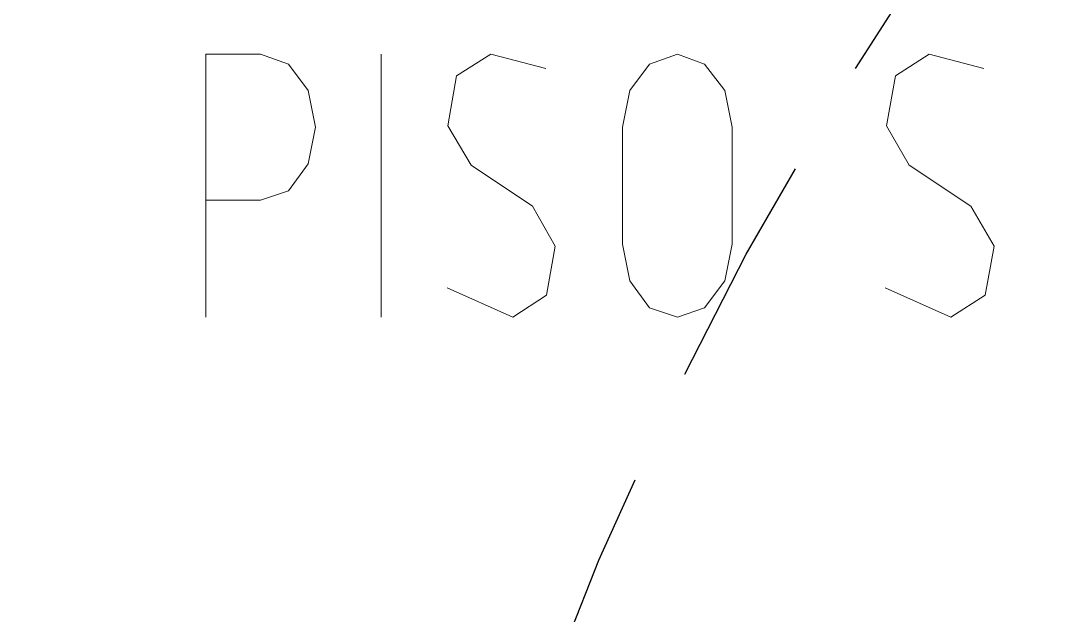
# Model space of a CAD drawing. Header units: millimetres. Extents: x -1 to 99, y -14 to 47.
# Drawn here: x 36.48 to 45.32, y 27.84 to 32.93 of the extents above; entities that cross this region are included whole.
import ezdxf

# ---------------------------------------------------------------- set-up
doc = ezdxf.new("R2010")
doc.units = ezdxf.units.MM
doc.linetypes.add('JIS_02_2.0', pattern=[3, 2, -1])
doc.layers.add('wireless', color=1, linetype='Continuous')

msp = doc.modelspace()

# ---------------------------------------------------------------- linework, layer by layer
at = {"color": 1, "lineweight": 0}
for points in [[(38.0652, 30.3896), (38.0652, 32.644), (38.5349, 32.644)], [(38.5349, 31.3916), (38.7729, 31.473), (38.942, 31.7047), (39.0046, 32.0178), (38.942, 32.3309), (38.7729, 32.5564), (38.5349, 32.644)], [(39.5682, 30.3896), (39.5682, 32.644)], [(40.9773, 32.5188), (40.5076, 32.644), (40.2132, 32.4562), (40.1381, 32.0303), (40.3385, 31.6922), (40.8645, 31.3415)], [(42.5742, 32.0178), (42.5115, 32.3309), (42.3362, 32.5564), (42.1045, 32.644), (41.8665, 32.5564), (41.6974, 32.3309), (41.6348, 32.0178)], [(44.7284, 32.5188), (44.2588, 32.644), (43.9707, 32.4562), (43.8955, 32.0303), (44.0897, 31.6922), (44.6157, 31.3415)], [(41.6348, 31.0158), (41.6348, 32.0178)], [(42.5742, 32.0178), (42.5742, 31.0158)], [(38.5349, 31.3916), (38.0652, 31.3916)], [(40.6954, 30.3896), (40.9835, 30.5774), (41.0587, 30.997), (40.8645, 31.3415)], [(44.4466, 30.3896), (44.741, 30.5774), (44.8161, 30.997), (44.6157, 31.3415)], [(41.6348, 31.0158), (41.6974, 30.7027), (41.8665, 30.471), (42.1045, 30.3896), (42.3362, 30.471), (42.5115, 30.7027), (42.5742, 31.0158)], [(40.1318, 30.6401), (40.6954, 30.3896)], [(43.883, 30.6401), (44.4466, 30.3896)]]:
    msp.add_lwpolyline(points, dxfattribs=at)
at = {"layer": 'wireless', "linetype": 'JIS_02_2.0'}
for centre in [(69.0731, 16.6304), (28.6544, 16.3194)]:
    msp.add_circle(centre, 30, dxfattribs=at)

doc.saveas('drawing.dxf')
